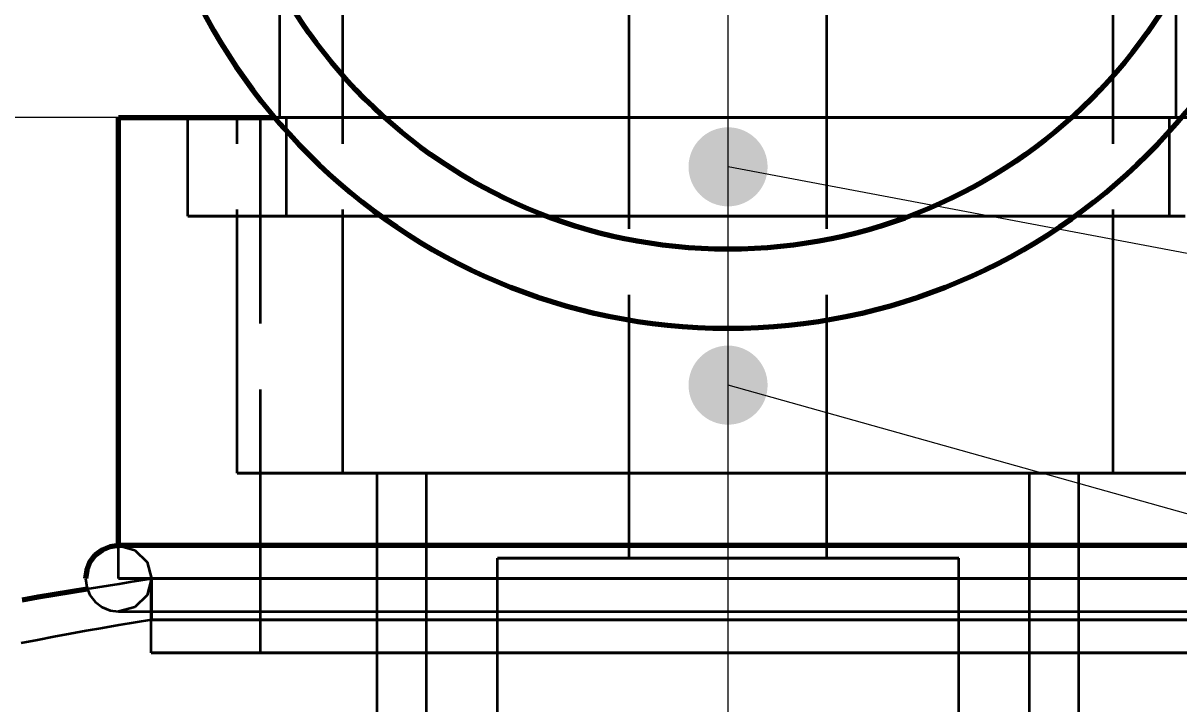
# Model space of a CAD drawing. Header units: millimetres. Extents: x 0 to 2382, y 0 to 420.
# Drawn here: x 150.07 to 167.61, y 321.21 to 331.54 of the extents above; entities that cross this region are included whole.
import ezdxf

# ---------------------------------------------------------------- set-up
doc = ezdxf.new("R2010")
doc.units = ezdxf.units.MM
doc.linetypes.add('IRAM-E-TRAZOS', pattern=[5, 4, -1])
doc.linetypes.add('IRAM-F-TRAZO-PUNTO', pattern=[20, 15, -2, 1, -2])
for name, color, linetype, lineweight in [('01-VISIBLE', 7, 'CONTINUOUS', 70), ('02-OCULTA', 4, 'IRAM-E-TRAZOS', 35), ('03-EJE', 1, 'IRAM-F-TRAZO-PUNTO', 18), ('04-COTA', 3, 'CONTINUOUS', 18), ('08-FINA', 5, 'CONTINUOUS', 18)]:
    doc.layers.add(name, color=color, linetype=linetype, lineweight=lineweight)
doc.styles.add('ISO3098', font='isocpeur.ttf')
doc.dimstyles.new('FLAMA-IRAM', dxfattribs={"dimtxt": 3.5, "dimasz": 3.5, "dimexe": 2, "dimexo": 1.5, "dimgap": 1, "dimtad": 1, "dimdec": 1, "dimtxsty": 'ISO3098', "dimblk": 'IRAM_FLECHA', "dimblk1": 'IRAM_FLECHA', "dimblk2": 'IRAM_FLECHA', "dimcen": 2.5, "dimclrd": 256, "dimclre": 256, "dimclrt": 256, "dimazin": 3, "dimtfac": 1, "dimtmove": 0, "dimatfit": 3, "dimlwd": 18, "dimlwe": 18})

# ---------------------------------------------------------------- blocks, each defined once
blk = doc.blocks.new('IRAM_FLECHA')
blk.add_solid([(0, 0), (-1, 0.125), (-1, -0.125)])

msp = doc.modelspace()

# ---------------------------------------------------------------- hatches: boundary and pattern name
at = {"layer": '08-FINA'}
h = msp.add_hatch(color=7, dxfattribs=at)
h.dxf.hatch_style = 1
edge = h.paths.add_edge_path()
edge.add_arc((160.77, 329.363), 0.6, 0, 360)
h = msp.add_hatch(color=7, dxfattribs=at)
h.dxf.hatch_style = 1
edge = h.paths.add_edge_path()
edge.add_arc((160.77, 326.049), 0.6, 0, 360)

# ---------------------------------------------------------------- linework, layer by layer
at = {"layer": '01-VISIBLE'}
msp.add_line((151.52, 323.613), (151.52, 330.113), dxfattribs=at)
for points in [[(151.52, 330.113), (151.783, 330.113), (152.046, 330.113), (152.309, 330.113), (152.573, 330.113), (152.836, 330.113), (153.099, 330.113), (153.362, 330.113), (153.625, 330.113), (153.888, 330.113)], [(151.52, 323.613), (151.391, 323.596), (151.27, 323.546), (151.166, 323.466), (151.087, 323.363), (151.037, 323.242), (151.02, 323.113)], [(167.739, 323.613), (167.486, 323.613), (167.232, 323.613), (166.979, 323.613), (166.725, 323.613), (166.472, 323.613), (166.219, 323.613), (165.965, 323.613), (165.712, 323.613), (165.458, 323.613), (165.205, 323.613), (164.952, 323.613), (164.698, 323.613), (164.445, 323.613), (164.191, 323.613), (163.938, 323.613), (163.684, 323.613), (163.431, 323.613), (163.178, 323.613), (162.924, 323.613), (162.671, 323.613), (162.417, 323.613), (162.164, 323.613), (161.91, 323.613), (161.657, 323.613), (161.404, 323.613), (161.15, 323.613), (160.897, 323.613), (160.643, 323.613), (160.39, 323.613), (160.136, 323.613), (159.883, 323.613), (159.63, 323.613), (159.376, 323.613), (159.123, 323.613), (158.869, 323.613), (158.616, 323.613), (158.362, 323.613), (158.109, 323.613), (157.856, 323.613), (157.602, 323.613), (157.349, 323.613), (157.095, 323.613), (156.842, 323.613), (156.588, 323.613), (156.335, 323.613), (156.082, 323.613), (155.828, 323.613), (155.575, 323.613), (155.321, 323.613), (155.068, 323.613), (154.815, 323.613), (154.561, 323.613), (154.308, 323.613), (154.054, 323.613), (153.801, 323.613), (153.547, 323.613), (153.294, 323.613), (153.041, 323.613), (152.787, 323.613), (152.534, 323.613), (152.28, 323.613), (152.027, 323.613), (151.773, 323.613), (151.52, 323.613)], [(150.057, 322.789), (150.303, 322.833), (150.55, 322.875), (150.798, 322.916), (151.045, 322.956)]]:
    msp.add_lwpolyline(points, dxfattribs=at)
msp.add_circle((160.77, 335.913), 7.8, dxfattribs=at)
for start, end in [(90, -90), (-90, 90)]:
    msp.add_arc((160.77, 335.913), 9, start, end, dxfattribs=at)
at = {"layer": '02-OCULTA'}
for p, q in [((159.27, 323.422), (159.27, 338.772)), ((162.27, 323.422), (162.27, 338.772)), ((153.97, 330.113), (153.97, 332.163)), ((154.926, 330.113), (154.926, 332.163)), ((166.614, 330.113), (166.614, 332.163)), ((167.57, 330.113), (167.57, 332.163)), ((152.57, 328.613), (152.57, 330.113)), ((153.32, 324.713), (153.32, 330.113)), ((153.676, 321.985), (153.676, 330.113)), ((154.07, 328.613), (154.07, 330.113)), ((154.926, 324.713), (154.926, 330.113)), ((166.614, 324.713), (166.614, 330.113)), ((167.47, 328.613), (167.47, 330.113)), ((155.445, 185.738), (155.445, 324.713)), ((156.195, 185.738), (156.195, 324.713)), ((165.345, 185.738), (165.345, 324.713)), ((166.095, 185.738), (166.095, 324.713)), ((151.52, 323.113), (151.52, 323.613)), ((157.27, 320.972), (157.27, 323.422)), ((164.27, 320.972), (164.27, 323.422)), ((152.015, 321.985), (152.015, 323.113)), ((152.02, 323.113), (152.02, 322.485))]:
    msp.add_line(p, q, dxfattribs=at)
for points in [[(167.77, 330.113), (167.52, 330.113), (167.27, 330.113), (167.02, 330.113), (166.77, 330.113), (166.52, 330.113), (166.27, 330.113), (166.02, 330.113), (165.77, 330.113), (165.52, 330.113), (165.27, 330.113), (165.02, 330.113), (164.77, 330.113), (164.52, 330.113), (164.27, 330.113), (164.02, 330.113), (163.77, 330.113), (163.52, 330.113), (163.27, 330.113), (163.02, 330.113), (162.77, 330.113), (162.52, 330.113), (162.27, 330.113), (162.02, 330.113), (161.77, 330.113), (161.52, 330.113), (161.27, 330.113), (161.02, 330.113), (160.77, 330.113), (160.52, 330.113), (160.27, 330.113), (160.02, 330.113), (159.77, 330.113), (159.52, 330.113), (159.27, 330.113), (159.02, 330.113), (158.77, 330.113), (158.52, 330.113), (158.27, 330.113), (158.02, 330.113), (157.77, 330.113), (157.52, 330.113), (157.27, 330.113), (157.02, 330.113), (156.77, 330.113), (156.52, 330.113), (156.27, 330.113), (156.02, 330.113), (155.77, 330.113), (155.52, 330.113), (155.27, 330.113), (155.02, 330.113), (154.77, 330.113), (154.52, 330.113), (154.27, 330.113), (154.02, 330.113), (153.77, 330.113), (153.52, 330.113), (153.27, 330.113), (153.02, 330.113), (152.77, 330.113), (152.52, 330.113), (152.27, 330.113), (152.02, 330.113), (151.77, 330.113), (151.52, 330.113)], [(167.708, 330.113), (167.456, 330.113), (167.204, 330.113), (166.952, 330.113), (166.699, 330.113), (166.447, 330.113), (166.195, 330.113), (165.942, 330.113), (165.69, 330.113), (165.438, 330.113), (165.185, 330.113), (164.933, 330.113), (164.681, 330.113), (164.428, 330.113), (164.176, 330.113), (163.924, 330.113), (163.672, 330.113), (163.419, 330.113), (163.167, 330.113), (162.915, 330.113), (162.662, 330.113), (162.41, 330.113), (162.158, 330.113), (161.905, 330.113), (161.653, 330.113), (161.401, 330.113), (161.148, 330.113), (160.896, 330.113), (160.644, 330.113), (160.392, 330.113), (160.139, 330.113), (159.887, 330.113), (159.635, 330.113), (159.382, 330.113), (159.13, 330.113), (158.878, 330.113), (158.625, 330.113), (158.373, 330.113), (158.121, 330.113), (157.868, 330.113), (157.616, 330.113), (157.364, 330.113), (157.112, 330.113), (156.859, 330.113), (156.607, 330.113), (156.355, 330.113), (156.102, 330.113), (155.85, 330.113), (155.598, 330.113), (155.345, 330.113), (155.093, 330.113), (154.841, 330.113), (154.588, 330.113), (154.336, 330.113), (154.084, 330.113), (153.832, 330.113), (153.579, 330.113), (153.327, 330.113), (153.075, 330.113), (152.822, 330.113), (152.57, 330.113)], [(152.57, 330.113), (152.822, 330.113), (153.075, 330.113), (153.327, 330.113), (153.579, 330.113), (153.832, 330.113), (154.084, 330.113), (154.336, 330.113), (154.588, 330.113), (154.841, 330.113), (155.093, 330.113), (155.345, 330.113), (155.598, 330.113), (155.85, 330.113), (156.102, 330.113), (156.355, 330.113), (156.607, 330.113), (156.859, 330.113), (157.112, 330.113), (157.364, 330.113), (157.616, 330.113), (157.868, 330.113), (158.121, 330.113), (158.373, 330.113), (158.625, 330.113), (158.878, 330.113), (159.13, 330.113), (159.382, 330.113), (159.635, 330.113), (159.887, 330.113), (160.139, 330.113), (160.392, 330.113), (160.644, 330.113), (160.896, 330.113), (161.148, 330.113), (161.401, 330.113), (161.653, 330.113), (161.905, 330.113), (162.158, 330.113), (162.41, 330.113), (162.662, 330.113), (162.915, 330.113), (163.167, 330.113), (163.419, 330.113), (163.672, 330.113), (163.924, 330.113), (164.176, 330.113), (164.428, 330.113), (164.681, 330.113), (164.933, 330.113), (165.185, 330.113), (165.438, 330.113), (165.69, 330.113), (165.942, 330.113), (166.195, 330.113), (166.447, 330.113), (166.699, 330.113), (166.952, 330.113), (167.204, 330.113), (167.456, 330.113), (167.708, 330.113)], [(167.715, 330.113), (167.462, 330.113), (167.21, 330.113), (166.957, 330.113), (166.705, 330.113), (166.452, 330.113), (166.2, 330.113), (165.947, 330.113), (165.695, 330.113), (165.442, 330.113), (165.189, 330.113), (164.937, 330.113), (164.684, 330.113), (164.432, 330.113), (164.179, 330.113), (163.927, 330.113), (163.674, 330.113), (163.422, 330.113), (163.169, 330.113), (162.917, 330.113), (162.664, 330.113), (162.412, 330.113), (162.159, 330.113), (161.906, 330.113), (161.654, 330.113), (161.401, 330.113), (161.149, 330.113), (160.896, 330.113), (160.644, 330.113), (160.391, 330.113), (160.139, 330.113), (159.886, 330.113), (159.634, 330.113), (159.381, 330.113), (159.128, 330.113), (158.876, 330.113), (158.623, 330.113), (158.371, 330.113), (158.118, 330.113), (157.866, 330.113), (157.613, 330.113), (157.361, 330.113), (157.108, 330.113), (156.856, 330.113), (156.603, 330.113), (156.351, 330.113), (156.098, 330.113), (155.845, 330.113), (155.593, 330.113), (155.34, 330.113), (155.088, 330.113), (154.835, 330.113), (154.583, 330.113), (154.33, 330.113), (154.078, 330.113), (153.825, 330.113), (153.573, 330.113), (153.32, 330.113)], [(153.32, 330.113), (153.573, 330.113), (153.825, 330.113), (154.078, 330.113), (154.33, 330.113), (154.583, 330.113), (154.835, 330.113), (155.088, 330.113), (155.34, 330.113), (155.593, 330.113), (155.845, 330.113), (156.098, 330.113), (156.351, 330.113), (156.603, 330.113), (156.856, 330.113), (157.108, 330.113), (157.361, 330.113), (157.613, 330.113), (157.866, 330.113), (158.118, 330.113), (158.371, 330.113), (158.623, 330.113), (158.876, 330.113), (159.128, 330.113), (159.381, 330.113), (159.634, 330.113), (159.886, 330.113), (160.139, 330.113), (160.391, 330.113), (160.644, 330.113), (160.896, 330.113), (161.149, 330.113), (161.401, 330.113), (161.654, 330.113), (161.906, 330.113), (162.159, 330.113), (162.412, 330.113), (162.664, 330.113), (162.917, 330.113), (163.169, 330.113), (163.422, 330.113), (163.674, 330.113), (163.927, 330.113), (164.179, 330.113), (164.432, 330.113), (164.684, 330.113), (164.937, 330.113), (165.189, 330.113), (165.442, 330.113), (165.695, 330.113), (165.947, 330.113), (166.2, 330.113), (166.452, 330.113), (166.705, 330.113), (166.957, 330.113), (167.21, 330.113), (167.462, 330.113), (167.715, 330.113)], [(167.864, 330.113), (167.611, 330.113), (167.357, 330.113), (167.104, 330.113), (166.851, 330.113), (166.597, 330.113), (166.344, 330.113), (166.09, 330.113), (165.837, 330.113), (165.584, 330.113), (165.33, 330.113), (165.077, 330.113), (164.824, 330.113), (164.57, 330.113), (164.317, 330.113), (164.064, 330.113), (163.81, 330.113), (163.557, 330.113), (163.304, 330.113), (163.05, 330.113), (162.797, 330.113), (162.543, 330.113), (162.29, 330.113), (162.037, 330.113), (161.783, 330.113), (161.53, 330.113), (161.277, 330.113), (161.023, 330.113), (160.77, 330.113), (160.517, 330.113), (160.263, 330.113), (160.01, 330.113), (159.757, 330.113), (159.503, 330.113), (159.25, 330.113), (158.996, 330.113), (158.743, 330.113), (158.49, 330.113), (158.236, 330.113), (157.983, 330.113), (157.73, 330.113), (157.476, 330.113), (157.223, 330.113), (156.97, 330.113), (156.716, 330.113), (156.463, 330.113), (156.21, 330.113), (155.956, 330.113), (155.703, 330.113), (155.449, 330.113), (155.196, 330.113), (154.943, 330.113), (154.689, 330.113), (154.436, 330.113), (154.183, 330.113), (153.929, 330.113), (153.676, 330.113)], [(153.676, 330.113), (153.929, 330.113), (154.183, 330.113), (154.436, 330.113), (154.689, 330.113), (154.943, 330.113), (155.196, 330.113), (155.449, 330.113), (155.703, 330.113), (155.956, 330.113), (156.21, 330.113), (156.463, 330.113), (156.716, 330.113), (156.97, 330.113), (157.223, 330.113), (157.476, 330.113), (157.73, 330.113), (157.983, 330.113), (158.236, 330.113), (158.49, 330.113), (158.743, 330.113), (158.996, 330.113), (159.25, 330.113), (159.503, 330.113), (159.757, 330.113), (160.01, 330.113), (160.263, 330.113), (160.517, 330.113), (160.77, 330.113), (161.023, 330.113), (161.277, 330.113), (161.53, 330.113), (161.783, 330.113), (162.037, 330.113), (162.29, 330.113), (162.543, 330.113), (162.797, 330.113), (163.05, 330.113), (163.304, 330.113), (163.557, 330.113), (163.81, 330.113), (164.064, 330.113), (164.317, 330.113), (164.57, 330.113), (164.824, 330.113), (165.077, 330.113), (165.33, 330.113), (165.584, 330.113), (165.837, 330.113), (166.09, 330.113), (166.344, 330.113), (166.597, 330.113), (166.851, 330.113), (167.104, 330.113), (167.357, 330.113), (167.611, 330.113), (167.864, 330.113)], [(153.888, 330.113), (154.138, 330.113), (154.389, 330.113), (154.639, 330.113), (154.889, 330.113), (155.139, 330.113), (155.39, 330.113), (155.64, 330.113), (155.89, 330.113), (156.14, 330.113), (156.391, 330.113), (156.641, 330.113), (156.891, 330.113), (157.141, 330.113), (157.392, 330.113), (157.642, 330.113), (157.892, 330.113), (158.142, 330.113), (158.393, 330.113), (158.643, 330.113), (158.893, 330.113), (159.143, 330.113), (159.394, 330.113), (159.644, 330.113), (159.894, 330.113), (160.144, 330.113), (160.395, 330.113), (160.645, 330.113), (160.895, 330.113), (161.145, 330.113), (161.396, 330.113), (161.646, 330.113), (161.896, 330.113), (162.146, 330.113), (162.397, 330.113), (162.647, 330.113), (162.897, 330.113), (163.147, 330.113), (163.398, 330.113), (163.648, 330.113), (163.898, 330.113), (164.148, 330.113), (164.399, 330.113), (164.649, 330.113), (164.899, 330.113), (165.149, 330.113), (165.4, 330.113), (165.65, 330.113), (165.9, 330.113), (166.15, 330.113), (166.401, 330.113), (166.651, 330.113), (166.901, 330.113), (167.151, 330.113), (167.402, 330.113), (167.652, 330.113)], [(167.57, 330.113), (167.318, 330.113), (167.066, 330.113), (166.814, 330.113), (166.563, 330.113), (166.311, 330.113), (166.059, 330.113), (165.807, 330.113), (165.555, 330.113), (165.303, 330.113), (165.051, 330.113), (164.8, 330.113), (164.548, 330.113), (164.296, 330.113), (164.044, 330.113), (163.792, 330.113), (163.54, 330.113), (163.289, 330.113), (163.037, 330.113), (162.785, 330.113), (162.533, 330.113), (162.281, 330.113), (162.029, 330.113), (161.777, 330.113), (161.526, 330.113), (161.274, 330.113), (161.022, 330.113), (160.77, 330.113), (160.518, 330.113), (160.266, 330.113), (160.014, 330.113), (159.763, 330.113), (159.511, 330.113), (159.259, 330.113), (159.007, 330.113), (158.755, 330.113), (158.503, 330.113), (158.251, 330.113), (158, 330.113), (157.748, 330.113), (157.496, 330.113), (157.244, 330.113), (156.992, 330.113), (156.74, 330.113), (156.489, 330.113), (156.237, 330.113), (155.985, 330.113), (155.733, 330.113), (155.481, 330.113), (155.229, 330.113), (154.977, 330.113), (154.726, 330.113), (154.474, 330.113), (154.222, 330.113), (153.97, 330.113)], [(153.97, 330.113), (154.222, 330.113), (154.474, 330.113), (154.726, 330.113), (154.977, 330.113), (155.229, 330.113), (155.481, 330.113), (155.733, 330.113), (155.985, 330.113), (156.237, 330.113), (156.489, 330.113), (156.74, 330.113), (156.992, 330.113), (157.244, 330.113), (157.496, 330.113), (157.748, 330.113), (158, 330.113), (158.251, 330.113), (158.503, 330.113), (158.755, 330.113), (159.007, 330.113), (159.259, 330.113), (159.511, 330.113), (159.763, 330.113), (160.014, 330.113), (160.266, 330.113), (160.518, 330.113), (160.77, 330.113), (161.022, 330.113), (161.274, 330.113), (161.526, 330.113), (161.777, 330.113), (162.029, 330.113), (162.281, 330.113), (162.533, 330.113), (162.785, 330.113), (163.037, 330.113), (163.289, 330.113), (163.54, 330.113), (163.792, 330.113), (164.044, 330.113), (164.296, 330.113), (164.548, 330.113), (164.8, 330.113), (165.051, 330.113), (165.303, 330.113), (165.555, 330.113), (165.807, 330.113), (166.059, 330.113), (166.311, 330.113), (166.563, 330.113), (166.814, 330.113), (167.066, 330.113), (167.318, 330.113), (167.57, 330.113)], [(167.47, 330.113), (167.217, 330.113), (166.964, 330.113), (166.712, 330.113), (166.459, 330.113), (166.206, 330.113), (165.953, 330.113), (165.7, 330.113), (165.447, 330.113), (165.195, 330.113), (164.942, 330.113), (164.689, 330.113), (164.436, 330.113), (164.183, 330.113), (163.93, 330.113), (163.678, 330.113), (163.425, 330.113), (163.172, 330.113), (162.919, 330.113), (162.666, 330.113), (162.413, 330.113), (162.161, 330.113), (161.908, 330.113), (161.655, 330.113), (161.402, 330.113), (161.149, 330.113), (160.896, 330.113), (160.644, 330.113), (160.391, 330.113), (160.138, 330.113), (159.885, 330.113), (159.632, 330.113), (159.379, 330.113), (159.127, 330.113), (158.874, 330.113), (158.621, 330.113), (158.368, 330.113), (158.115, 330.113), (157.862, 330.113), (157.61, 330.113), (157.357, 330.113), (157.104, 330.113), (156.851, 330.113), (156.598, 330.113), (156.345, 330.113), (156.093, 330.113), (155.84, 330.113), (155.587, 330.113), (155.334, 330.113), (155.081, 330.113), (154.828, 330.113), (154.576, 330.113), (154.323, 330.113), (154.07, 330.113)], [(154.07, 330.113), (154.323, 330.113), (154.576, 330.113), (154.828, 330.113), (155.081, 330.113), (155.334, 330.113), (155.587, 330.113), (155.84, 330.113), (156.093, 330.113), (156.345, 330.113), (156.598, 330.113), (156.851, 330.113), (157.104, 330.113), (157.357, 330.113), (157.61, 330.113), (157.862, 330.113), (158.115, 330.113), (158.368, 330.113), (158.621, 330.113), (158.874, 330.113), (159.127, 330.113), (159.379, 330.113), (159.632, 330.113), (159.885, 330.113), (160.138, 330.113), (160.391, 330.113), (160.644, 330.113), (160.896, 330.113), (161.149, 330.113), (161.402, 330.113), (161.655, 330.113), (161.908, 330.113), (162.161, 330.113), (162.413, 330.113), (162.666, 330.113), (162.919, 330.113), (163.172, 330.113), (163.425, 330.113), (163.678, 330.113), (163.93, 330.113), (164.183, 330.113), (164.436, 330.113), (164.689, 330.113), (164.942, 330.113), (165.195, 330.113), (165.447, 330.113), (165.7, 330.113), (165.953, 330.113), (166.206, 330.113), (166.459, 330.113), (166.712, 330.113), (166.964, 330.113), (167.217, 330.113), (167.47, 330.113)], [(166.614, 330.113), (166.36, 330.113), (166.106, 330.113), (165.852, 330.113), (165.598, 330.113), (165.344, 330.113), (165.089, 330.113), (164.835, 330.113), (164.581, 330.113), (164.327, 330.113), (164.073, 330.113), (163.819, 330.113), (163.565, 330.113), (163.311, 330.113), (163.057, 330.113), (162.803, 330.113), (162.549, 330.113), (162.295, 330.113), (162.04, 330.113), (161.786, 330.113), (161.532, 330.113), (161.278, 330.113), (161.024, 330.113), (160.77, 330.113), (160.516, 330.113), (160.262, 330.113), (160.008, 330.113), (159.754, 330.113), (159.5, 330.113), (159.245, 330.113), (158.991, 330.113), (158.737, 330.113), (158.483, 330.113), (158.229, 330.113), (157.975, 330.113), (157.721, 330.113), (157.467, 330.113), (157.213, 330.113), (156.959, 330.113), (156.705, 330.113), (156.451, 330.113), (156.196, 330.113), (155.942, 330.113), (155.688, 330.113), (155.434, 330.113), (155.18, 330.113), (154.926, 330.113)], [(154.926, 330.113), (155.18, 330.113), (155.434, 330.113), (155.688, 330.113), (155.942, 330.113), (156.196, 330.113), (156.451, 330.113), (156.705, 330.113), (156.959, 330.113), (157.213, 330.113), (157.467, 330.113), (157.721, 330.113), (157.975, 330.113), (158.229, 330.113), (158.483, 330.113), (158.737, 330.113), (158.991, 330.113), (159.245, 330.113), (159.5, 330.113), (159.754, 330.113), (160.008, 330.113), (160.262, 330.113), (160.516, 330.113), (160.77, 330.113), (161.024, 330.113), (161.278, 330.113), (161.532, 330.113), (161.786, 330.113), (162.04, 330.113), (162.295, 330.113), (162.549, 330.113), (162.803, 330.113), (163.057, 330.113), (163.311, 330.113), (163.565, 330.113), (163.819, 330.113), (164.073, 330.113), (164.327, 330.113), (164.581, 330.113), (164.835, 330.113), (165.089, 330.113), (165.344, 330.113), (165.598, 330.113), (165.852, 330.113), (166.106, 330.113), (166.36, 330.113), (166.614, 330.113)], [(166.614, 330.113), (166.36, 330.113), (166.106, 330.113), (165.852, 330.113), (165.598, 330.113), (165.344, 330.113), (165.089, 330.113), (164.835, 330.113), (164.581, 330.113), (164.327, 330.113), (164.073, 330.113), (163.819, 330.113), (163.565, 330.113), (163.311, 330.113), (163.057, 330.113), (162.803, 330.113), (162.549, 330.113), (162.295, 330.113), (162.04, 330.113), (161.786, 330.113), (161.532, 330.113), (161.278, 330.113), (161.024, 330.113), (160.77, 330.113), (160.516, 330.113), (160.262, 330.113), (160.008, 330.113), (159.754, 330.113), (159.5, 330.113), (159.245, 330.113), (158.991, 330.113), (158.737, 330.113), (158.483, 330.113), (158.229, 330.113), (157.975, 330.113), (157.721, 330.113), (157.467, 330.113), (157.213, 330.113), (156.959, 330.113), (156.705, 330.113), (156.451, 330.113), (156.196, 330.113), (155.942, 330.113), (155.688, 330.113), (155.434, 330.113), (155.18, 330.113), (154.926, 330.113)], [(154.926, 330.113), (155.18, 330.113), (155.434, 330.113), (155.688, 330.113), (155.942, 330.113), (156.196, 330.113), (156.451, 330.113), (156.705, 330.113), (156.959, 330.113), (157.213, 330.113), (157.467, 330.113), (157.721, 330.113), (157.975, 330.113), (158.229, 330.113), (158.483, 330.113), (158.737, 330.113), (158.991, 330.113), (159.245, 330.113), (159.5, 330.113), (159.754, 330.113), (160.008, 330.113), (160.262, 330.113), (160.516, 330.113), (160.77, 330.113), (161.024, 330.113), (161.278, 330.113), (161.532, 330.113), (161.786, 330.113), (162.04, 330.113), (162.295, 330.113), (162.549, 330.113), (162.803, 330.113), (163.057, 330.113), (163.311, 330.113), (163.565, 330.113), (163.819, 330.113), (164.073, 330.113), (164.327, 330.113), (164.581, 330.113), (164.835, 330.113), (165.089, 330.113), (165.344, 330.113), (165.598, 330.113), (165.852, 330.113), (166.106, 330.113), (166.36, 330.113), (166.614, 330.113)], [(167.708, 328.613), (167.456, 328.613), (167.204, 328.613), (166.952, 328.613), (166.699, 328.613), (166.447, 328.613), (166.195, 328.613), (165.942, 328.613), (165.69, 328.613), (165.438, 328.613), (165.185, 328.613), (164.933, 328.613), (164.681, 328.613), (164.428, 328.613), (164.176, 328.613), (163.924, 328.613), (163.672, 328.613), (163.419, 328.613), (163.167, 328.613), (162.915, 328.613), (162.662, 328.613), (162.41, 328.613), (162.158, 328.613), (161.905, 328.613), (161.653, 328.613), (161.401, 328.613), (161.148, 328.613), (160.896, 328.613), (160.644, 328.613), (160.392, 328.613), (160.139, 328.613), (159.887, 328.613), (159.635, 328.613), (159.382, 328.613), (159.13, 328.613), (158.878, 328.613), (158.625, 328.613), (158.373, 328.613), (158.121, 328.613), (157.868, 328.613), (157.616, 328.613), (157.364, 328.613), (157.112, 328.613), (156.859, 328.613), (156.607, 328.613), (156.355, 328.613), (156.102, 328.613), (155.85, 328.613), (155.598, 328.613), (155.345, 328.613), (155.093, 328.613), (154.841, 328.613), (154.588, 328.613), (154.336, 328.613), (154.084, 328.613), (153.832, 328.613), (153.579, 328.613), (153.327, 328.613), (153.075, 328.613), (152.822, 328.613), (152.57, 328.613)], [(152.57, 328.613), (152.822, 328.613), (153.075, 328.613), (153.327, 328.613), (153.579, 328.613), (153.832, 328.613), (154.084, 328.613), (154.336, 328.613), (154.588, 328.613), (154.841, 328.613), (155.093, 328.613), (155.345, 328.613), (155.598, 328.613), (155.85, 328.613), (156.102, 328.613), (156.355, 328.613), (156.607, 328.613), (156.859, 328.613), (157.112, 328.613), (157.364, 328.613), (157.616, 328.613), (157.868, 328.613), (158.121, 328.613), (158.373, 328.613), (158.625, 328.613), (158.878, 328.613), (159.13, 328.613), (159.382, 328.613), (159.635, 328.613), (159.887, 328.613), (160.139, 328.613), (160.392, 328.613), (160.644, 328.613), (160.896, 328.613), (161.148, 328.613), (161.401, 328.613), (161.653, 328.613), (161.905, 328.613), (162.158, 328.613), (162.41, 328.613), (162.662, 328.613), (162.915, 328.613), (163.167, 328.613), (163.419, 328.613), (163.672, 328.613), (163.924, 328.613), (164.176, 328.613), (164.428, 328.613), (164.681, 328.613), (164.933, 328.613), (165.185, 328.613), (165.438, 328.613), (165.69, 328.613), (165.942, 328.613), (166.195, 328.613), (166.447, 328.613), (166.699, 328.613), (166.952, 328.613), (167.204, 328.613), (167.456, 328.613), (167.708, 328.613)], [(167.47, 328.613), (167.217, 328.613), (166.964, 328.613), (166.712, 328.613), (166.459, 328.613), (166.206, 328.613), (165.953, 328.613), (165.7, 328.613), (165.447, 328.613), (165.195, 328.613), (164.942, 328.613), (164.689, 328.613), (164.436, 328.613), (164.183, 328.613), (163.93, 328.613), (163.678, 328.613), (163.425, 328.613), (163.172, 328.613), (162.919, 328.613), (162.666, 328.613), (162.413, 328.613), (162.161, 328.613), (161.908, 328.613), (161.655, 328.613), (161.402, 328.613), (161.149, 328.613), (160.896, 328.613), (160.644, 328.613), (160.391, 328.613), (160.138, 328.613), (159.885, 328.613), (159.632, 328.613), (159.379, 328.613), (159.127, 328.613), (158.874, 328.613), (158.621, 328.613), (158.368, 328.613), (158.115, 328.613), (157.862, 328.613), (157.61, 328.613), (157.357, 328.613), (157.104, 328.613), (156.851, 328.613), (156.598, 328.613), (156.345, 328.613), (156.093, 328.613), (155.84, 328.613), (155.587, 328.613), (155.334, 328.613), (155.081, 328.613), (154.828, 328.613), (154.576, 328.613), (154.323, 328.613), (154.07, 328.613)], [(154.07, 328.613), (154.323, 328.613), (154.576, 328.613), (154.828, 328.613), (155.081, 328.613), (155.334, 328.613), (155.587, 328.613), (155.84, 328.613), (156.093, 328.613), (156.345, 328.613), (156.598, 328.613), (156.851, 328.613), (157.104, 328.613), (157.357, 328.613), (157.61, 328.613), (157.862, 328.613), (158.115, 328.613), (158.368, 328.613), (158.621, 328.613), (158.874, 328.613), (159.127, 328.613), (159.379, 328.613), (159.632, 328.613), (159.885, 328.613), (160.138, 328.613), (160.391, 328.613), (160.644, 328.613), (160.896, 328.613), (161.149, 328.613), (161.402, 328.613), (161.655, 328.613), (161.908, 328.613), (162.161, 328.613), (162.413, 328.613), (162.666, 328.613), (162.919, 328.613), (163.172, 328.613), (163.425, 328.613), (163.678, 328.613), (163.93, 328.613), (164.183, 328.613), (164.436, 328.613), (164.689, 328.613), (164.942, 328.613), (165.195, 328.613), (165.447, 328.613), (165.7, 328.613), (165.953, 328.613), (166.206, 328.613), (166.459, 328.613), (166.712, 328.613), (166.964, 328.613), (167.217, 328.613), (167.47, 328.613)], [(167.715, 324.713), (167.462, 324.713), (167.21, 324.713), (166.957, 324.713), (166.705, 324.713), (166.452, 324.713), (166.2, 324.713), (165.947, 324.713), (165.695, 324.713), (165.442, 324.713), (165.189, 324.713), (164.937, 324.713), (164.684, 324.713), (164.432, 324.713), (164.179, 324.713), (163.927, 324.713), (163.674, 324.713), (163.422, 324.713), (163.169, 324.713), (162.917, 324.713), (162.664, 324.713), (162.412, 324.713), (162.159, 324.713), (161.906, 324.713), (161.654, 324.713), (161.401, 324.713), (161.149, 324.713), (160.896, 324.713), (160.644, 324.713), (160.391, 324.713), (160.139, 324.713), (159.886, 324.713), (159.634, 324.713), (159.381, 324.713), (159.128, 324.713), (158.876, 324.713), (158.623, 324.713), (158.371, 324.713), (158.118, 324.713), (157.866, 324.713), (157.613, 324.713), (157.361, 324.713), (157.108, 324.713), (156.856, 324.713), (156.603, 324.713), (156.351, 324.713), (156.098, 324.713), (155.845, 324.713), (155.593, 324.713), (155.34, 324.713), (155.088, 324.713), (154.835, 324.713), (154.583, 324.713), (154.33, 324.713), (154.078, 324.713), (153.825, 324.713), (153.573, 324.713), (153.32, 324.713)], [(153.32, 324.713), (153.573, 324.713), (153.825, 324.713), (154.078, 324.713), (154.33, 324.713), (154.583, 324.713), (154.835, 324.713), (155.088, 324.713), (155.34, 324.713), (155.593, 324.713), (155.845, 324.713), (156.098, 324.713), (156.351, 324.713), (156.603, 324.713), (156.856, 324.713), (157.108, 324.713), (157.361, 324.713), (157.613, 324.713), (157.866, 324.713), (158.118, 324.713), (158.371, 324.713), (158.623, 324.713), (158.876, 324.713), (159.128, 324.713), (159.381, 324.713), (159.634, 324.713), (159.886, 324.713), (160.139, 324.713), (160.391, 324.713), (160.644, 324.713), (160.896, 324.713), (161.149, 324.713), (161.401, 324.713), (161.654, 324.713), (161.906, 324.713), (162.159, 324.713), (162.412, 324.713), (162.664, 324.713), (162.917, 324.713), (163.169, 324.713), (163.422, 324.713), (163.674, 324.713), (163.927, 324.713), (164.179, 324.713), (164.432, 324.713), (164.684, 324.713), (164.937, 324.713), (165.189, 324.713), (165.442, 324.713), (165.695, 324.713), (165.947, 324.713), (166.2, 324.713), (166.452, 324.713), (166.705, 324.713), (166.957, 324.713), (167.21, 324.713), (167.462, 324.713), (167.715, 324.713)], [(166.614, 324.713), (166.36, 324.713), (166.106, 324.713), (165.852, 324.713), (165.598, 324.713), (165.344, 324.713), (165.089, 324.713), (164.835, 324.713), (164.581, 324.713), (164.327, 324.713), (164.073, 324.713), (163.819, 324.713), (163.565, 324.713), (163.311, 324.713), (163.057, 324.713), (162.803, 324.713), (162.549, 324.713), (162.295, 324.713), (162.04, 324.713), (161.786, 324.713), (161.532, 324.713), (161.278, 324.713), (161.024, 324.713), (160.77, 324.713), (160.516, 324.713), (160.262, 324.713), (160.008, 324.713), (159.754, 324.713), (159.5, 324.713), (159.245, 324.713), (158.991, 324.713), (158.737, 324.713), (158.483, 324.713), (158.229, 324.713), (157.975, 324.713), (157.721, 324.713), (157.467, 324.713), (157.213, 324.713), (156.959, 324.713), (156.705, 324.713), (156.451, 324.713), (156.196, 324.713), (155.942, 324.713), (155.688, 324.713), (155.434, 324.713), (155.18, 324.713), (154.926, 324.713)], [(154.926, 324.713), (155.18, 324.713), (155.434, 324.713), (155.688, 324.713), (155.942, 324.713), (156.196, 324.713), (156.451, 324.713), (156.705, 324.713), (156.959, 324.713), (157.213, 324.713), (157.467, 324.713), (157.721, 324.713), (157.975, 324.713), (158.229, 324.713), (158.483, 324.713), (158.737, 324.713), (158.991, 324.713), (159.245, 324.713), (159.5, 324.713), (159.754, 324.713), (160.008, 324.713), (160.262, 324.713), (160.516, 324.713), (160.77, 324.713), (161.024, 324.713), (161.278, 324.713), (161.532, 324.713), (161.786, 324.713), (162.04, 324.713), (162.295, 324.713), (162.549, 324.713), (162.803, 324.713), (163.057, 324.713), (163.311, 324.713), (163.565, 324.713), (163.819, 324.713), (164.073, 324.713), (164.327, 324.713), (164.581, 324.713), (164.835, 324.713), (165.089, 324.713), (165.344, 324.713), (165.598, 324.713), (165.852, 324.713), (166.106, 324.713), (166.36, 324.713), (166.614, 324.713)], [(166.095, 324.713), (165.841, 324.713), (165.588, 324.713), (165.334, 324.713), (165.081, 324.713), (164.827, 324.713), (164.574, 324.713), (164.32, 324.713), (164.066, 324.713), (163.813, 324.713), (163.559, 324.713), (163.306, 324.713), (163.052, 324.713), (162.799, 324.713), (162.545, 324.713), (162.291, 324.713), (162.038, 324.713), (161.784, 324.713), (161.531, 324.713), (161.277, 324.713), (161.024, 324.713), (160.77, 324.713), (160.516, 324.713), (160.263, 324.713), (160.009, 324.713), (159.756, 324.713), (159.502, 324.713), (159.249, 324.713), (158.995, 324.713), (158.741, 324.713), (158.488, 324.713), (158.234, 324.713), (157.981, 324.713), (157.727, 324.713), (157.474, 324.713), (157.22, 324.713), (156.966, 324.713), (156.713, 324.713), (156.459, 324.713), (156.206, 324.713), (155.952, 324.713), (155.699, 324.713), (155.445, 324.713)], [(155.445, 324.713), (155.699, 324.713), (155.952, 324.713), (156.206, 324.713), (156.459, 324.713), (156.713, 324.713), (156.966, 324.713), (157.22, 324.713), (157.474, 324.713), (157.727, 324.713), (157.981, 324.713), (158.234, 324.713), (158.488, 324.713), (158.741, 324.713), (158.995, 324.713), (159.249, 324.713), (159.502, 324.713), (159.756, 324.713), (160.009, 324.713), (160.263, 324.713), (160.516, 324.713), (160.77, 324.713), (161.024, 324.713), (161.277, 324.713), (161.531, 324.713), (161.784, 324.713), (162.038, 324.713), (162.291, 324.713), (162.545, 324.713), (162.799, 324.713), (163.052, 324.713), (163.306, 324.713), (163.559, 324.713), (163.813, 324.713), (164.066, 324.713), (164.32, 324.713), (164.574, 324.713), (164.827, 324.713), (165.081, 324.713), (165.334, 324.713), (165.588, 324.713), (165.841, 324.713), (166.095, 324.713)], [(165.345, 324.713), (165.091, 324.713), (164.837, 324.713), (164.582, 324.713), (164.328, 324.713), (164.074, 324.713), (163.82, 324.713), (163.566, 324.713), (163.312, 324.713), (163.057, 324.713), (162.803, 324.713), (162.549, 324.713), (162.295, 324.713), (162.041, 324.713), (161.787, 324.713), (161.532, 324.713), (161.278, 324.713), (161.024, 324.713), (160.77, 324.713), (160.516, 324.713), (160.262, 324.713), (160.007, 324.713), (159.753, 324.713), (159.499, 324.713), (159.245, 324.713), (158.991, 324.713), (158.737, 324.713), (158.482, 324.713), (158.228, 324.713), (157.974, 324.713), (157.72, 324.713), (157.466, 324.713), (157.212, 324.713), (156.957, 324.713), (156.703, 324.713), (156.449, 324.713), (156.195, 324.713)], [(156.195, 324.713), (156.449, 324.713), (156.703, 324.713), (156.957, 324.713), (157.212, 324.713), (157.466, 324.713), (157.72, 324.713), (157.974, 324.713), (158.228, 324.713), (158.482, 324.713), (158.737, 324.713), (158.991, 324.713), (159.245, 324.713), (159.499, 324.713), (159.753, 324.713), (160.007, 324.713), (160.262, 324.713), (160.516, 324.713), (160.77, 324.713), (161.024, 324.713), (161.278, 324.713), (161.532, 324.713), (161.787, 324.713), (162.041, 324.713), (162.295, 324.713), (162.549, 324.713), (162.803, 324.713), (163.057, 324.713), (163.312, 324.713), (163.566, 324.713), (163.82, 324.713), (164.074, 324.713), (164.328, 324.713), (164.582, 324.713), (164.837, 324.713), (165.091, 324.713), (165.345, 324.713)], [(167.739, 323.613), (167.486, 323.613), (167.232, 323.613), (166.979, 323.613), (166.725, 323.613), (166.472, 323.613), (166.219, 323.613), (165.965, 323.613), (165.712, 323.613), (165.458, 323.613), (165.205, 323.613), (164.952, 323.613), (164.698, 323.613), (164.445, 323.613), (164.191, 323.613), (163.938, 323.613), (163.684, 323.613), (163.431, 323.613), (163.178, 323.613), (162.924, 323.613), (162.671, 323.613), (162.417, 323.613), (162.164, 323.613), (161.91, 323.613), (161.657, 323.613), (161.404, 323.613), (161.15, 323.613), (160.897, 323.613), (160.643, 323.613), (160.39, 323.613), (160.136, 323.613), (159.883, 323.613), (159.63, 323.613), (159.376, 323.613), (159.123, 323.613), (158.869, 323.613), (158.616, 323.613), (158.362, 323.613), (158.109, 323.613), (157.856, 323.613), (157.602, 323.613), (157.349, 323.613), (157.095, 323.613), (156.842, 323.613), (156.588, 323.613), (156.335, 323.613), (156.082, 323.613), (155.828, 323.613), (155.575, 323.613), (155.321, 323.613), (155.068, 323.613), (154.815, 323.613), (154.561, 323.613), (154.308, 323.613), (154.054, 323.613), (153.801, 323.613), (153.547, 323.613), (153.294, 323.613), (153.041, 323.613), (152.787, 323.613), (152.534, 323.613), (152.28, 323.613), (152.027, 323.613), (151.773, 323.613), (151.52, 323.613)], [(151.52, 323.613), (151.77, 323.546), (151.953, 323.363), (152.02, 323.113), (151.953, 322.863), (151.77, 322.68), (151.52, 322.613)], [(164.27, 323.422), (164.02, 323.422), (163.77, 323.422), (163.52, 323.422), (163.27, 323.422), (163.02, 323.422), (162.77, 323.422), (162.52, 323.422), (162.27, 323.422), (162.02, 323.422), (161.77, 323.422), (161.52, 323.422), (161.27, 323.422), (161.02, 323.422), (160.77, 323.422), (160.52, 323.422), (160.27, 323.422), (160.02, 323.422), (159.77, 323.422), (159.52, 323.422), (159.27, 323.422), (159.02, 323.422), (158.77, 323.422), (158.52, 323.422), (158.27, 323.422), (158.02, 323.422), (157.77, 323.422), (157.52, 323.422), (157.27, 323.422)], [(157.27, 323.422), (157.52, 323.422), (157.77, 323.422), (158.02, 323.422), (158.27, 323.422), (158.52, 323.422), (158.77, 323.422), (159.02, 323.422), (159.27, 323.422), (159.52, 323.422), (159.77, 323.422), (160.02, 323.422), (160.27, 323.422), (160.52, 323.422), (160.77, 323.422), (161.02, 323.422), (161.27, 323.422), (161.52, 323.422), (161.77, 323.422), (162.02, 323.422), (162.27, 323.422), (162.52, 323.422), (162.77, 323.422), (163.02, 323.422), (163.27, 323.422), (163.52, 323.422), (163.77, 323.422), (164.02, 323.422), (164.27, 323.422)], [(162.27, 323.422), (162.02, 323.422), (161.77, 323.422), (161.52, 323.422), (161.27, 323.422), (161.02, 323.422), (160.77, 323.422), (160.52, 323.422), (160.27, 323.422), (160.02, 323.422), (159.77, 323.422), (159.52, 323.422), (159.27, 323.422)], [(159.27, 323.422), (159.52, 323.422), (159.77, 323.422), (160.02, 323.422), (160.27, 323.422), (160.52, 323.422), (160.77, 323.422), (161.02, 323.422), (161.27, 323.422), (161.52, 323.422), (161.77, 323.422), (162.02, 323.422), (162.27, 323.422)], [(151.02, 323.113), (151.037, 322.983), (151.087, 322.863), (151.166, 322.759), (151.27, 322.68), (151.391, 322.63), (151.52, 322.613)], [(151.045, 322.956), (151.208, 322.983), (151.37, 323.009), (151.532, 323.035), (151.695, 323.061), (151.857, 323.087), (152.02, 323.113)], [(167.77, 323.113), (167.52, 323.113), (167.27, 323.113), (167.02, 323.113), (166.77, 323.113), (166.52, 323.113), (166.27, 323.113), (166.02, 323.113), (165.77, 323.113), (165.52, 323.113), (165.27, 323.113), (165.02, 323.113), (164.77, 323.113), (164.52, 323.113), (164.27, 323.113), (164.02, 323.113), (163.77, 323.113), (163.52, 323.113), (163.27, 323.113), (163.02, 323.113), (162.77, 323.113), (162.52, 323.113), (162.27, 323.113), (162.02, 323.113), (161.77, 323.113), (161.52, 323.113), (161.27, 323.113), (161.02, 323.113), (160.77, 323.113), (160.52, 323.113), (160.27, 323.113), (160.02, 323.113), (159.77, 323.113), (159.52, 323.113), (159.27, 323.113), (159.02, 323.113), (158.77, 323.113), (158.52, 323.113), (158.27, 323.113), (158.02, 323.113), (157.77, 323.113), (157.52, 323.113), (157.27, 323.113), (157.02, 323.113), (156.77, 323.113), (156.52, 323.113), (156.27, 323.113), (156.02, 323.113), (155.77, 323.113), (155.52, 323.113), (155.27, 323.113), (155.02, 323.113), (154.77, 323.113), (154.52, 323.113), (154.27, 323.113), (154.02, 323.113), (153.77, 323.113), (153.52, 323.113), (153.27, 323.113), (153.02, 323.113), (152.77, 323.113), (152.52, 323.113), (152.27, 323.113), (152.02, 323.113), (151.77, 323.113), (151.52, 323.113)], [(151.52, 323.113), (151.77, 323.113), (152.02, 323.113), (152.27, 323.113), (152.52, 323.113), (152.77, 323.113), (153.02, 323.113), (153.27, 323.113), (153.52, 323.113), (153.77, 323.113), (154.02, 323.113), (154.27, 323.113), (154.52, 323.113), (154.77, 323.113), (155.02, 323.113), (155.27, 323.113), (155.52, 323.113), (155.77, 323.113), (156.02, 323.113), (156.27, 323.113), (156.52, 323.113), (156.77, 323.113), (157.02, 323.113), (157.27, 323.113), (157.52, 323.113), (157.77, 323.113), (158.02, 323.113), (158.27, 323.113), (158.52, 323.113), (158.77, 323.113), (159.02, 323.113), (159.27, 323.113), (159.52, 323.113), (159.77, 323.113), (160.02, 323.113), (160.27, 323.113), (160.52, 323.113), (160.77, 323.113), (161.02, 323.113), (161.27, 323.113), (161.52, 323.113), (161.77, 323.113), (162.02, 323.113), (162.27, 323.113), (162.52, 323.113), (162.77, 323.113), (163.02, 323.113), (163.27, 323.113), (163.52, 323.113), (163.77, 323.113), (164.02, 323.113), (164.27, 323.113), (164.52, 323.113), (164.77, 323.113), (165.02, 323.113), (165.27, 323.113), (165.52, 323.113), (165.77, 323.113), (166.02, 323.113), (166.27, 323.113), (166.52, 323.113), (166.77, 323.113), (167.02, 323.113), (167.27, 323.113), (167.52, 323.113), (167.77, 323.113)], [(167.774, 323.113), (167.524, 323.113), (167.274, 323.113), (167.024, 323.113), (166.773, 323.113), (166.523, 323.113), (166.273, 323.113), (166.023, 323.113), (165.773, 323.113), (165.523, 323.113), (165.273, 323.113), (165.022, 323.113), (164.772, 323.113), (164.522, 323.113), (164.272, 323.113), (164.022, 323.113), (163.772, 323.113), (163.522, 323.113), (163.271, 323.113), (163.021, 323.113), (162.771, 323.113), (162.521, 323.113), (162.271, 323.113), (162.021, 323.113), (161.771, 323.113), (161.52, 323.113), (161.27, 323.113), (161.02, 323.113), (160.77, 323.113), (160.52, 323.113), (160.27, 323.113), (160.02, 323.113), (159.769, 323.113), (159.519, 323.113), (159.269, 323.113), (159.019, 323.113), (158.769, 323.113), (158.519, 323.113), (158.269, 323.113), (158.018, 323.113), (157.768, 323.113), (157.518, 323.113), (157.268, 323.113), (157.018, 323.113), (156.768, 323.113), (156.518, 323.113), (156.267, 323.113), (156.017, 323.113), (155.767, 323.113), (155.517, 323.113), (155.267, 323.113), (155.017, 323.113), (154.767, 323.113), (154.516, 323.113), (154.266, 323.113), (154.016, 323.113), (153.766, 323.113), (153.516, 323.113), (153.266, 323.113), (153.016, 323.113), (152.765, 323.113), (152.515, 323.113), (152.265, 323.113), (152.015, 323.113)], [(152.015, 323.113), (152.265, 323.113), (152.515, 323.113), (152.765, 323.113), (153.016, 323.113), (153.266, 323.113), (153.516, 323.113), (153.766, 323.113), (154.016, 323.113), (154.266, 323.113), (154.516, 323.113), (154.767, 323.113), (155.017, 323.113), (155.267, 323.113), (155.517, 323.113), (155.767, 323.113), (156.017, 323.113), (156.267, 323.113), (156.518, 323.113), (156.768, 323.113), (157.018, 323.113), (157.268, 323.113), (157.518, 323.113), (157.768, 323.113), (158.018, 323.113), (158.269, 323.113), (158.519, 323.113), (158.769, 323.113), (159.019, 323.113), (159.269, 323.113), (159.519, 323.113), (159.769, 323.113), (160.02, 323.113), (160.27, 323.113), (160.52, 323.113), (160.77, 323.113), (161.02, 323.113), (161.27, 323.113), (161.52, 323.113), (161.771, 323.113), (162.021, 323.113), (162.271, 323.113), (162.521, 323.113), (162.771, 323.113), (163.021, 323.113), (163.271, 323.113), (163.522, 323.113), (163.772, 323.113), (164.022, 323.113), (164.272, 323.113), (164.522, 323.113), (164.772, 323.113), (165.022, 323.113), (165.273, 323.113), (165.523, 323.113), (165.773, 323.113), (166.023, 323.113), (166.273, 323.113), (166.523, 323.113), (166.773, 323.113), (167.024, 323.113), (167.274, 323.113), (167.524, 323.113), (167.774, 323.113)], [(167.77, 323.113), (167.52, 323.113), (167.27, 323.113), (167.02, 323.113), (166.77, 323.113), (166.52, 323.113), (166.27, 323.113), (166.02, 323.113), (165.77, 323.113), (165.52, 323.113), (165.27, 323.113), (165.02, 323.113), (164.77, 323.113), (164.52, 323.113), (164.27, 323.113), (164.02, 323.113), (163.77, 323.113), (163.52, 323.113), (163.27, 323.113), (163.02, 323.113), (162.77, 323.113), (162.52, 323.113), (162.27, 323.113), (162.02, 323.113), (161.77, 323.113), (161.52, 323.113), (161.27, 323.113), (161.02, 323.113), (160.77, 323.113), (160.52, 323.113), (160.27, 323.113), (160.02, 323.113), (159.77, 323.113), (159.52, 323.113), (159.27, 323.113), (159.02, 323.113), (158.77, 323.113), (158.52, 323.113), (158.27, 323.113), (158.02, 323.113), (157.77, 323.113), (157.52, 323.113), (157.27, 323.113), (157.02, 323.113), (156.77, 323.113), (156.52, 323.113), (156.27, 323.113), (156.02, 323.113), (155.77, 323.113), (155.52, 323.113), (155.27, 323.113), (155.02, 323.113), (154.77, 323.113), (154.52, 323.113), (154.27, 323.113), (154.02, 323.113), (153.77, 323.113), (153.52, 323.113), (153.27, 323.113), (153.02, 323.113), (152.77, 323.113), (152.52, 323.113), (152.27, 323.113), (152.02, 323.113)], [(152.02, 323.113), (152.27, 323.113), (152.52, 323.113), (152.77, 323.113), (153.02, 323.113), (153.27, 323.113), (153.52, 323.113), (153.77, 323.113), (154.02, 323.113), (154.27, 323.113), (154.52, 323.113), (154.77, 323.113), (155.02, 323.113), (155.27, 323.113), (155.52, 323.113), (155.77, 323.113), (156.02, 323.113), (156.27, 323.113), (156.52, 323.113), (156.77, 323.113), (157.02, 323.113), (157.27, 323.113), (157.52, 323.113), (157.77, 323.113), (158.02, 323.113), (158.27, 323.113), (158.52, 323.113), (158.77, 323.113), (159.02, 323.113), (159.27, 323.113), (159.52, 323.113), (159.77, 323.113), (160.02, 323.113), (160.27, 323.113), (160.52, 323.113), (160.77, 323.113), (161.02, 323.113), (161.27, 323.113), (161.52, 323.113), (161.77, 323.113), (162.02, 323.113), (162.27, 323.113), (162.52, 323.113), (162.77, 323.113), (163.02, 323.113), (163.27, 323.113), (163.52, 323.113), (163.77, 323.113), (164.02, 323.113), (164.27, 323.113), (164.52, 323.113), (164.77, 323.113), (165.02, 323.113), (165.27, 323.113), (165.52, 323.113), (165.77, 323.113), (166.02, 323.113), (166.27, 323.113), (166.52, 323.113), (166.77, 323.113), (167.02, 323.113), (167.27, 323.113), (167.52, 323.113), (167.77, 323.113)], [(151.52, 322.613), (151.77, 322.613), (152.02, 322.613), (152.27, 322.613), (152.52, 322.613), (152.77, 322.613), (153.02, 322.613), (153.27, 322.613), (153.52, 322.613), (153.77, 322.613), (154.02, 322.613), (154.27, 322.613), (154.52, 322.613), (154.77, 322.613), (155.02, 322.613), (155.27, 322.613), (155.52, 322.613), (155.77, 322.613), (156.02, 322.613), (156.27, 322.613), (156.52, 322.613), (156.77, 322.613), (157.02, 322.613), (157.27, 322.613), (157.52, 322.613), (157.77, 322.613), (158.02, 322.613), (158.27, 322.613), (158.52, 322.613), (158.77, 322.613), (159.02, 322.613), (159.27, 322.613), (159.52, 322.613), (159.77, 322.613), (160.02, 322.613), (160.27, 322.613), (160.52, 322.613), (160.77, 322.613), (161.02, 322.613), (161.27, 322.613), (161.52, 322.613), (161.77, 322.613), (162.02, 322.613), (162.27, 322.613), (162.52, 322.613), (162.77, 322.613), (163.02, 322.613), (163.27, 322.613), (163.52, 322.613), (163.77, 322.613), (164.02, 322.613), (164.27, 322.613), (164.52, 322.613), (164.77, 322.613), (165.02, 322.613), (165.27, 322.613), (165.52, 322.613), (165.77, 322.613), (166.02, 322.613), (166.27, 322.613), (166.52, 322.613), (166.77, 322.613), (167.02, 322.613), (167.27, 322.613), (167.52, 322.613), (167.77, 322.613)], [(151.52, 322.613), (151.77, 322.613), (152.02, 322.613), (152.27, 322.613), (152.52, 322.613), (152.77, 322.613), (153.02, 322.613), (153.27, 322.613), (153.52, 322.613), (153.77, 322.613), (154.02, 322.613), (154.27, 322.613), (154.52, 322.613), (154.77, 322.613), (155.02, 322.613), (155.27, 322.613), (155.52, 322.613), (155.77, 322.613), (156.02, 322.613), (156.27, 322.613), (156.52, 322.613), (156.77, 322.613), (157.02, 322.613), (157.27, 322.613), (157.52, 322.613), (157.77, 322.613), (158.02, 322.613), (158.27, 322.613), (158.52, 322.613), (158.77, 322.613), (159.02, 322.613), (159.27, 322.613), (159.52, 322.613), (159.77, 322.613), (160.02, 322.613), (160.27, 322.613), (160.52, 322.613), (160.77, 322.613), (161.02, 322.613), (161.27, 322.613), (161.52, 322.613), (161.77, 322.613), (162.02, 322.613), (162.27, 322.613), (162.52, 322.613), (162.77, 322.613), (163.02, 322.613), (163.27, 322.613), (163.52, 322.613), (163.77, 322.613), (164.02, 322.613), (164.27, 322.613), (164.52, 322.613), (164.77, 322.613), (165.02, 322.613), (165.27, 322.613), (165.52, 322.613), (165.77, 322.613), (166.02, 322.613), (166.27, 322.613), (166.52, 322.613), (166.77, 322.613), (167.02, 322.613), (167.27, 322.613), (167.52, 322.613), (167.77, 322.613)], [(152.02, 322.485), (151.772, 322.445), (151.525, 322.404), (151.278, 322.361), (151.031, 322.317), (150.784, 322.272), (150.537, 322.226), (150.291, 322.179), (150.045, 322.13)], [(167.77, 322.485), (167.52, 322.485), (167.27, 322.485), (167.02, 322.485), (166.77, 322.485), (166.52, 322.485), (166.27, 322.485), (166.02, 322.485), (165.77, 322.485), (165.52, 322.485), (165.27, 322.485), (165.02, 322.485), (164.77, 322.485), (164.52, 322.485), (164.27, 322.485), (164.02, 322.485), (163.77, 322.485), (163.52, 322.485), (163.27, 322.485), (163.02, 322.485), (162.77, 322.485), (162.52, 322.485), (162.27, 322.485), (162.02, 322.485), (161.77, 322.485), (161.52, 322.485), (161.27, 322.485), (161.02, 322.485), (160.77, 322.485), (160.52, 322.485), (160.27, 322.485), (160.02, 322.485), (159.77, 322.485), (159.52, 322.485), (159.27, 322.485), (159.02, 322.485), (158.77, 322.485), (158.52, 322.485), (158.27, 322.485), (158.02, 322.485), (157.77, 322.485), (157.52, 322.485), (157.27, 322.485), (157.02, 322.485), (156.77, 322.485), (156.52, 322.485), (156.27, 322.485), (156.02, 322.485), (155.77, 322.485), (155.52, 322.485), (155.27, 322.485), (155.02, 322.485), (154.77, 322.485), (154.52, 322.485), (154.27, 322.485), (154.02, 322.485), (153.77, 322.485), (153.52, 322.485), (153.27, 322.485), (153.02, 322.485), (152.77, 322.485), (152.52, 322.485), (152.27, 322.485), (152.02, 322.485)], [(152.02, 322.485), (152.27, 322.485), (152.52, 322.485), (152.77, 322.485), (153.02, 322.485), (153.27, 322.485), (153.52, 322.485), (153.77, 322.485), (154.02, 322.485), (154.27, 322.485), (154.52, 322.485), (154.77, 322.485), (155.02, 322.485), (155.27, 322.485), (155.52, 322.485), (155.77, 322.485), (156.02, 322.485), (156.27, 322.485), (156.52, 322.485), (156.77, 322.485), (157.02, 322.485), (157.27, 322.485), (157.52, 322.485), (157.77, 322.485), (158.02, 322.485), (158.27, 322.485), (158.52, 322.485), (158.77, 322.485), (159.02, 322.485), (159.27, 322.485), (159.52, 322.485), (159.77, 322.485), (160.02, 322.485), (160.27, 322.485), (160.52, 322.485), (160.77, 322.485), (161.02, 322.485), (161.27, 322.485), (161.52, 322.485), (161.77, 322.485), (162.02, 322.485), (162.27, 322.485), (162.52, 322.485), (162.77, 322.485), (163.02, 322.485), (163.27, 322.485), (163.52, 322.485), (163.77, 322.485), (164.02, 322.485), (164.27, 322.485), (164.52, 322.485), (164.77, 322.485), (165.02, 322.485), (165.27, 322.485), (165.52, 322.485), (165.77, 322.485), (166.02, 322.485), (166.27, 322.485), (166.52, 322.485), (166.77, 322.485), (167.02, 322.485), (167.27, 322.485), (167.52, 322.485), (167.77, 322.485)], [(167.774, 321.985), (167.524, 321.985), (167.274, 321.985), (167.024, 321.985), (166.773, 321.985), (166.523, 321.985), (166.273, 321.985), (166.023, 321.985), (165.773, 321.985), (165.523, 321.985), (165.273, 321.985), (165.022, 321.985), (164.772, 321.985), (164.522, 321.985), (164.272, 321.985), (164.022, 321.985), (163.772, 321.985), (163.522, 321.985), (163.271, 321.985), (163.021, 321.985), (162.771, 321.985), (162.521, 321.985), (162.271, 321.985), (162.021, 321.985), (161.771, 321.985), (161.52, 321.985), (161.27, 321.985), (161.02, 321.985), (160.77, 321.985), (160.52, 321.985), (160.27, 321.985), (160.02, 321.985), (159.769, 321.985), (159.519, 321.985), (159.269, 321.985), (159.019, 321.985), (158.769, 321.985), (158.519, 321.985), (158.269, 321.985), (158.018, 321.985), (157.768, 321.985), (157.518, 321.985), (157.268, 321.985), (157.018, 321.985), (156.768, 321.985), (156.518, 321.985), (156.267, 321.985), (156.017, 321.985), (155.767, 321.985), (155.517, 321.985), (155.267, 321.985), (155.017, 321.985), (154.767, 321.985), (154.516, 321.985), (154.266, 321.985), (154.016, 321.985), (153.766, 321.985), (153.516, 321.985), (153.266, 321.985), (153.016, 321.985), (152.765, 321.985), (152.515, 321.985), (152.265, 321.985), (152.015, 321.985)], [(152.015, 321.985), (152.265, 321.985), (152.515, 321.985), (152.765, 321.985), (153.016, 321.985), (153.266, 321.985), (153.516, 321.985), (153.766, 321.985), (154.016, 321.985), (154.266, 321.985), (154.516, 321.985), (154.767, 321.985), (155.017, 321.985), (155.267, 321.985), (155.517, 321.985), (155.767, 321.985), (156.017, 321.985), (156.267, 321.985), (156.518, 321.985), (156.768, 321.985), (157.018, 321.985), (157.268, 321.985), (157.518, 321.985), (157.768, 321.985), (158.018, 321.985), (158.269, 321.985), (158.519, 321.985), (158.769, 321.985), (159.019, 321.985), (159.269, 321.985), (159.519, 321.985), (159.769, 321.985), (160.02, 321.985), (160.27, 321.985), (160.52, 321.985), (160.77, 321.985), (161.02, 321.985), (161.27, 321.985), (161.52, 321.985), (161.771, 321.985), (162.021, 321.985), (162.271, 321.985), (162.521, 321.985), (162.771, 321.985), (163.021, 321.985), (163.271, 321.985), (163.522, 321.985), (163.772, 321.985), (164.022, 321.985), (164.272, 321.985), (164.522, 321.985), (164.772, 321.985), (165.022, 321.985), (165.273, 321.985), (165.523, 321.985), (165.773, 321.985), (166.023, 321.985), (166.273, 321.985), (166.523, 321.985), (166.773, 321.985), (167.024, 321.985), (167.274, 321.985), (167.524, 321.985), (167.774, 321.985)], [(167.864, 321.985), (167.611, 321.985), (167.357, 321.985), (167.104, 321.985), (166.851, 321.985), (166.597, 321.985), (166.344, 321.985), (166.09, 321.985), (165.837, 321.985), (165.584, 321.985), (165.33, 321.985), (165.077, 321.985), (164.824, 321.985), (164.57, 321.985), (164.317, 321.985), (164.064, 321.985), (163.81, 321.985), (163.557, 321.985), (163.304, 321.985), (163.05, 321.985), (162.797, 321.985), (162.543, 321.985), (162.29, 321.985), (162.037, 321.985), (161.783, 321.985), (161.53, 321.985), (161.277, 321.985), (161.023, 321.985), (160.77, 321.985), (160.517, 321.985), (160.263, 321.985), (160.01, 321.985), (159.757, 321.985), (159.503, 321.985), (159.25, 321.985), (158.996, 321.985), (158.743, 321.985), (158.49, 321.985), (158.236, 321.985), (157.983, 321.985), (157.73, 321.985), (157.476, 321.985), (157.223, 321.985), (156.97, 321.985), (156.716, 321.985), (156.463, 321.985), (156.21, 321.985), (155.956, 321.985), (155.703, 321.985), (155.449, 321.985), (155.196, 321.985), (154.943, 321.985), (154.689, 321.985), (154.436, 321.985), (154.183, 321.985), (153.929, 321.985), (153.676, 321.985)], [(153.676, 321.985), (153.929, 321.985), (154.183, 321.985), (154.436, 321.985), (154.689, 321.985), (154.943, 321.985), (155.196, 321.985), (155.449, 321.985), (155.703, 321.985), (155.956, 321.985), (156.21, 321.985), (156.463, 321.985), (156.716, 321.985), (156.97, 321.985), (157.223, 321.985), (157.476, 321.985), (157.73, 321.985), (157.983, 321.985), (158.236, 321.985), (158.49, 321.985), (158.743, 321.985), (158.996, 321.985), (159.25, 321.985), (159.503, 321.985), (159.757, 321.985), (160.01, 321.985), (160.263, 321.985), (160.517, 321.985), (160.77, 321.985), (161.023, 321.985), (161.277, 321.985), (161.53, 321.985), (161.783, 321.985), (162.037, 321.985), (162.29, 321.985), (162.543, 321.985), (162.797, 321.985), (163.05, 321.985), (163.304, 321.985), (163.557, 321.985), (163.81, 321.985), (164.064, 321.985), (164.317, 321.985), (164.57, 321.985), (164.824, 321.985), (165.077, 321.985), (165.33, 321.985), (165.584, 321.985), (165.837, 321.985), (166.09, 321.985), (166.344, 321.985), (166.597, 321.985), (166.851, 321.985), (167.104, 321.985), (167.357, 321.985), (167.611, 321.985), (167.864, 321.985)]]:
    msp.add_lwpolyline(points, dxfattribs=at)
msp.add_circle((160.77, 335.913), 9, dxfattribs=at)
msp.add_arc((171.27, 335.613), 5.2, 94.5886, -122.7069, dxfattribs=at)
at = {"layer": '03-EJE'}
for p, q in [((160.77, 174.613), (160.77, 354.218)), ((160.77, 325.413), (160.77, 346.413))]:
    msp.add_line(p, q, dxfattribs=at)
at = {"layer": '08-FINA'}
for p, q in [((229.474, 316.404), (160.77, 329.363)), ((229.554, 306.744), (160.77, 326.049))]:
    msp.add_line(p, q, dxfattribs=at)
msp.add_circle((170.645, 340.915), 32.625, dxfattribs=at)

# ---------------------------------------------------------------- dimensions: what is measured, and where the dimension line sits
at = {"layer": '04-COTA'}
msp.add_linear_dim(base=(103.795, 173.363), p1=(129.77, 173.363), p2=(157.77, 330.113), angle=90, dimstyle='FLAMA-IRAM', override={"dimlfac": 2}, dxfattribs=at).render()

doc.saveas('drawing.dxf')
